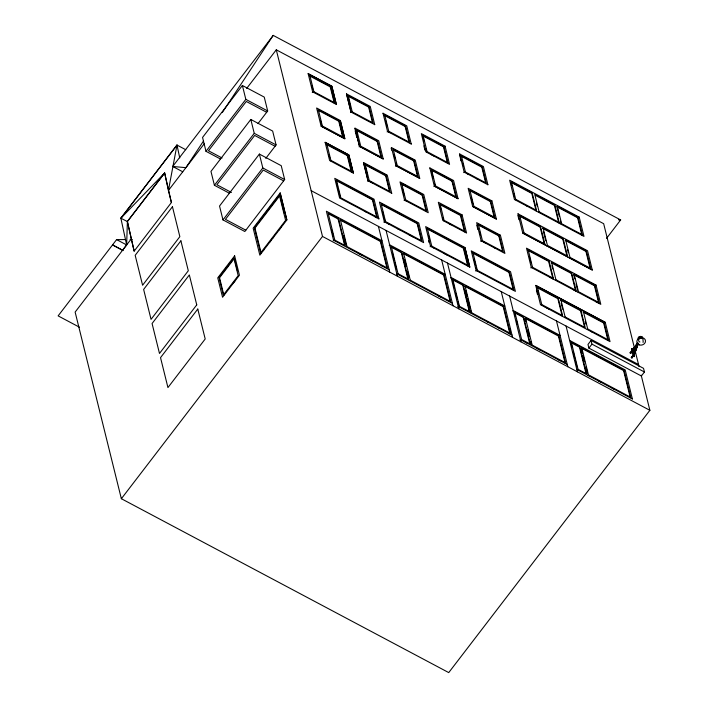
<?xml version="1.0" encoding="UTF-8"?>
<svg xmlns="http://www.w3.org/2000/svg" width="708" height="708" viewBox="0 0 708 708"><rect width="100%" height="100%" fill="white"/><g stroke="black" fill="none" stroke-linecap="round" stroke-linejoin="round"><path stroke-width="1.06" d="M643.227 341.592L643.05 342.424M185.753 149.715L176.982 145.06L168.416 190.47L171.398 202.532L134.148 251.136L127.378 221.533L164.637 172.956L168.416 190.47L204.285 143.706M630.182 352.911L637.589 342.929L633.474 354.513L634.164 355.133L633.545 354.814L637.704 343.106L630.182 352.911L630.793 353.239L638.342 343.398L634.164 355.133L633.554 354.814L637.731 343.079M632.023 348.54L632.943 350.106L632.023 348.54L633.616 356.328L634.226 356.655L634.094 354.841L637.828 344.079L637.218 343.752M634.173 355.133L638.306 343.469L637.696 343.115M637.828 344.079L633.474 354.513L634.094 354.841M632.943 350.106L637.643 342.858M203.488 141.034L185.912 167.672L172.708 166.46L273.208 35.4L620.659 219.94L606.544 238.348M222.285 112.554L273.208 35.4M179.743 157.875L176.982 145.06L120.873 218.214L126.644 244.933L122.581 250.243L112.545 244.915L123.21 250.579M134.148 251.136L127.387 221.551L120.873 218.214L176.982 145.06M125.493 239.57L116.608 239.605L58.127 315.883L79.455 327.202M258.039 123.537L267.677 110.97L264.243 97.093L242.393 85.491L202.559 137.441L205.993 151.317L220.241 158.884M131.157 239.047L75.137 312.086L121.351 498.706L448.73 672.6L649.873 410.313L641.183 375.187M246.676 88.42L276.288 49.817L603.667 223.693L639.067 366.673M205.993 151.317L245.835 99.368L242.393 85.491M265.783 158.371L276.085 144.936L272.651 131.06L250.809 119.457L210.966 171.407L214.409 185.284L229.604 193.355M214.409 185.284L254.243 133.334L250.809 119.457M259.385 154.078L219.542 206.028L222.976 219.905L244.826 231.507L284.66 179.558L281.226 165.681L259.385 154.078L262.818 167.955L284.66 179.558M312.263 92.332L312.644 91.836L308.139 73.632L331.866 86.234L336.38 104.439L312.626 91.872M313.494 92.182L313.874 91.686L309.83 75.34L330.636 86.385L334.689 102.74L334.309 103.235L330.255 86.889L309.449 75.836M222.976 219.905L262.818 167.955M330.255 86.889L330.636 86.385M322.37 126.015L343.176 137.069L339.132 120.714L318.326 109.66L322.37 126.015L321.99 126.511L320.476 120.378M348.203 95.536L352.248 111.882L373.054 122.935L369.01 106.589L348.203 95.536L347.823 96.031L368.629 107.085L372.426 122.413M280.173 192.939L253.154 228.18L259.845 255.172L286.864 219.94L280.173 192.939L286.855 219.949M254.402 227.781L279.386 195.204L279.934 195.496L254.951 228.073L261.172 253.216L260.632 252.924L254.402 227.781L254.951 228.073M196.744 304.874L159.486 353.46L152.078 323.521L189.337 274.943L196.744 304.874M226.746 267.146L228.038 265.456M219.002 277.465L219.551 277.757L223.896 295.298L223.347 295.006L219.002 277.465L233.852 258.101L234.401 258.393L237.463 270.775M342.548 136.538L338.751 121.21L339.132 120.714M219.551 277.757L234.401 258.393M350.637 112.537L351.018 112.041L346.513 93.837M351.867 112.386L352.248 111.882M223.347 295.006L238.198 275.642L233.852 258.101M232.932 283.51L235.516 280.138M368.629 107.085L369.01 106.589M330.486 160.849L330.875 160.353L326.822 144.007L347.628 155.052L351.681 171.407L351.301 171.902L347.247 155.548L326.441 144.503M260.632 252.924L285.607 220.347L279.386 195.204M263.146 250.641L264.465 248.924M269.721 242.065L271.04 240.357M272.35 238.64L273.669 236.923M278.925 230.065L280.899 227.498M356.699 129.865L356.319 130.361L377.125 141.414L381.169 157.76L381.55 157.264L377.506 140.919L356.699 129.865L360.744 146.211L381.55 157.264M347.247 155.548L347.628 155.052M359.133 146.857L359.514 146.361L355.009 128.157L378.736 140.759L383.223 158.99L359.496 146.388L354.982 128.183M384.709 114.926L384.329 115.422L405.135 126.475L409.18 142.821L409.56 142.326L405.516 125.98L384.709 114.926L388.754 131.272L409.56 142.326M337.619 186.815L336.061 180.522L336.442 180.027L372.806 199.346L377.222 217.161L376.842 217.657L374.921 216.648M377.125 141.414L377.506 140.919M387.143 131.927L387.524 131.423L383.019 113.227M388.754 131.272L388.373 131.768L390.267 132.777M365.195 164.203L369.24 180.549L390.055 191.602L386.002 175.257L365.195 164.203L364.815 164.698L385.621 175.752L389.418 191.08M405.135 126.475L405.516 125.98M121.36 498.724L322.503 236.437L276.288 49.817M344.557 245.074L338.088 218.949L338.468 218.453L328.07 212.931L334.796 240.101L345.194 245.623L338.468 218.453M367.629 181.204L368.01 180.699L363.505 162.495L387.232 175.106L391.728 193.328M369.24 180.549L368.859 181.044L372.647 183.053M333.185 240.747L333.565 240.251L326.379 211.214L381.966 240.738L381.577 241.242M334.415 240.596L334.796 240.101M385.621 175.752L386.002 175.257M395.639 166.247L396.02 165.752L419.747 178.354L415.242 160.15L391.489 147.574L396.002 165.778L419.729 178.381M396.869 166.097L397.25 165.601L393.206 149.255L414.012 160.3L418.056 176.655L397.25 165.601M376.842 217.657L372.426 199.842L372.806 199.346M417.676 177.15L413.631 160.804L414.012 160.3M401.702 183.593L405.746 199.939L426.552 210.993L422.508 194.647L401.702 183.593L401.321 184.089L422.127 195.143L425.924 210.471M383.957 222.25L384.338 221.754L379.47 202.081L418.755 222.949L423.623 242.632L384.329 221.763M385.568 221.595L421.941 240.915L417.525 223.1L381.161 203.78L385.568 221.595L385.187 222.1L384.152 217.905M443.465 146.83L443.845 146.335L423.039 135.281L427.083 151.636L447.89 162.69L447.509 163.185L443.465 146.83L422.658 135.786M404.135 200.585L404.516 200.09L400.011 181.885L423.738 194.488L428.234 212.719L404.498 200.116M405.746 199.939L405.365 200.435L407.259 201.444M386.816 267.527L380.346 241.401L380.727 240.897L340.291 219.427L347.026 246.596L387.462 268.066L380.727 240.897M422.127 195.143L422.508 194.647M433.969 186.611L434.349 186.116L458.076 198.718M389.241 245.313L389.621 244.818L445.208 274.332M487.892 184.779L483.405 166.539L459.651 153.972L460.89 160.858M435.579 185.956L456.386 197.01L452.341 180.664L431.535 169.61L435.579 185.956L435.199 186.461L434.438 183.39M421.561 241.41L417.145 223.595L417.525 223.1M456.005 197.505L451.961 181.159L452.341 180.664M408.065 279.713L401.33 252.544L401.719 252.048L391.312 246.517L398.038 273.686L408.445 279.218L401.719 252.048M463.802 172.637L464.183 172.141L459.678 153.937M465.032 172.487L465.413 171.991L461.368 155.645L482.175 166.699L486.228 183.045L465.413 171.991M403.542 253.013L410.268 280.182L450.704 301.661L443.978 274.492L403.542 253.013L403.162 253.508L443.597 274.987L450.067 301.112M396.427 274.341L396.807 273.846L452.403 303.36M397.657 274.191L398.038 273.686M485.591 182.522L481.794 167.194L482.175 166.699M430.137 246.773L430.517 246.278L425.65 226.604L464.935 247.473L469.802 267.146L430.508 246.287M431.367 246.623L431.747 246.127L427.34 228.312L463.705 247.623L468.121 265.447L467.731 265.942L463.324 248.119L426.959 228.808M409.888 280.687L410.268 280.182M460.457 215.498L460.837 215.002L440.031 203.948L444.075 220.303L464.89 231.348L464.51 231.843L460.457 215.498L439.65 204.444M490.29 201.514L490.671 201.019L469.864 189.974L473.909 206.32L494.715 217.374L494.334 217.869L490.29 201.514L469.484 190.47M510.99 182.381L511.371 181.885L532.186 192.948L536.505 210.382L536.124 210.878L531.805 193.443L510.99 182.381L511.751 185.461M463.324 248.119L463.705 247.623M443.597 274.987L443.978 274.492M450.66 277.934L451.04 277.439L504.804 305.989M480.794 241.304L481.175 240.809M472.944 252.535L472.563 253.03L508.928 272.341L513.344 290.165L513.725 289.669L509.309 271.845L472.944 252.535L477.351 270.35L513.725 289.669M482.024 241.154L482.413 240.658L478.36 224.312L499.167 235.357L503.22 251.712L482.413 240.658M515.3 199.815L515.681 199.32L511.371 181.885M502.583 251.181L498.786 235.861L499.167 235.357M531.805 193.443L532.186 192.948M469.501 312.343L462.775 285.174L463.156 284.678L452.731 279.138L459.457 306.316L469.882 311.847L463.156 284.678M475.741 270.996L476.121 270.5L471.254 250.827L510.539 271.695L515.406 291.377L476.112 270.509M477.351 270.35L476.971 270.845L476.192 267.704M519.69 215.506L519.309 216.002L540.133 227.064L544.452 244.499L544.833 244.003L540.514 226.569L519.69 215.506L524.009 232.941L544.833 244.003M457.846 306.962L458.226 306.467L511.99 335.008M459.076 306.812L459.457 306.316M538.691 212.241L539.071 211.745L534.752 194.311L554.824 204.966L559.143 222.401L558.762 222.896L554.444 205.462L535.328 195.311M523.628 233.445L524.009 232.941M507.99 332.787L509.919 333.813L510.3 333.318L503.574 306.148L464.979 285.651L471.714 312.821L471.333 313.317L470.555 310.184M554.444 205.462L554.824 204.966M540.133 227.064L540.514 226.569M559.223 216.02L556.939 206.789L557.32 206.293L577.976 217.259L582.295 234.702L561.63 223.728L557.32 206.293M508.928 272.341L509.309 271.845M543.08 227.932L547.399 245.366L567.471 256.031L563.152 238.596L543.08 227.932L542.7 228.427L562.771 239.092L566.834 255.499M528.195 249.844L527.814 250.34L548.638 261.402L552.957 278.837L553.337 278.341L549.019 260.898L528.195 249.844L532.513 267.279L553.337 278.341M561.63 223.728L561.249 224.224L560.488 221.144M547.019 245.862L547.399 245.366M530.903 267.925L531.283 267.429M532.133 267.774L532.513 267.279M509.919 333.813L503.193 306.644L503.574 306.148M581.914 235.198L577.595 217.763L577.976 217.259M562.771 239.092L563.152 238.596M548.638 261.402L549.019 260.898M565.639 239.915L565.258 240.41L585.923 251.384L590.242 268.819L590.622 268.323L586.304 250.889L565.639 239.915L569.958 257.349L590.622 268.323M512.796 310.998L513.176 310.502L560.055 335.388M551.585 262.27L551.205 262.765L571.276 273.421L575.595 290.855L575.976 290.36L571.657 272.925L551.585 262.27L555.904 279.704L575.976 290.36M514.486 312.706L514.866 312.21L523.601 316.848L530.354 344.106L529.973 344.601L523.221 317.343L514.486 312.706L515.265 315.848M537.425 287.103L537.045 287.598L557.869 298.661L562.187 316.095L562.568 315.6L558.249 298.165L537.425 287.103L541.744 304.537L562.568 315.6M523.221 317.343L523.601 316.848M569.577 257.845L569.958 257.349M525.823 321.459L525.425 317.812L558.816 335.548L565.568 362.815L532.177 345.079L525.425 317.812M555.523 280.2L555.904 279.704M541.363 305.033L541.744 304.537M585.923 251.384L586.304 250.889M520.008 340.114L520.389 339.619L567.267 364.505M571.276 273.421L571.657 272.925M574.781 278.846L573.763 274.748L574.144 274.244L594.808 285.218L599.127 302.652L578.463 291.687L574.144 274.244M557.869 298.661L558.249 298.165M560.816 299.528L565.134 316.963L585.197 327.618L580.887 310.184L560.816 299.528L560.435 300.024L580.507 310.679L584.569 327.096M578.082 292.183L578.463 291.687M564.745 317.458L565.134 316.963M598.738 303.157L594.428 285.722L594.808 285.218M565.188 363.31L558.435 336.052L558.816 335.548M580.507 310.679L580.887 310.184M583.374 311.511L582.994 312.007L603.65 322.981L607.968 340.415L608.349 339.92L604.03 322.485L583.374 311.511L587.693 328.946L608.349 339.92M571.958 346.796L570.922 342.619L571.303 342.123L579.879 346.681L586.613 373.851L578.029 369.293L571.303 342.123M587.313 329.441L587.693 328.946M585.967 373.302L579.498 347.177L579.879 346.681M603.65 322.981L604.03 322.485M591.056 340.459L587.994 344.451L588.906 348.124L641.377 375.992L644.439 372.001L643.528 368.337L591.056 340.459L591.959 344.132L644.439 372.001M588.906 348.124L591.959 344.132M577.648 369.788L578.029 369.293M581.33 348.141L623.589 370.594L630.315 397.763L630.695 397.259L623.969 370.089L581.71 347.646L588.437 374.815L588.056 375.311L589.976 376.337M633.616 356.328L632.377 350.053L632.987 350.38L633.872 353.947M623.589 370.594L623.969 370.089M633.492 353.673L632.633 348.858M630.793 353.239L632.032 351.283M636.226 345.823L632.687 350.433L632.076 350.106M633.855 355.142L631.961 357.947L631.35 357.62L633.244 354.823M631.35 357.62L633.306 355.071L633.917 355.398M631.961 357.947L633.2 355.991M120.873 218.214L164.637 172.956M130.13 239.552L132.325 239.543M618.465 219.79L620.659 219.94L618.518 219.392M382.993 113.253L406.746 125.829L411.233 144.06M308.113 73.667L331.84 86.27L336.353 104.474M556.939 206.789L577.595 217.763M460.988 156.141L481.794 167.194M313.874 91.686L334.689 102.74M430.491 154.14L434.269 156.149M466.926 173.495L468.82 174.495M476.387 178.513L478.281 179.522M515.681 199.32L536.505 210.382M539.071 211.745L559.143 222.401M374.744 124.643L350.991 112.068L346.486 93.863L370.24 106.439L374.727 124.67M387.497 131.458L411.251 144.034M464.165 172.177L487.918 184.744M525.717 205.347L527.61 206.355M517.99 213.825L587.534 250.738L592.295 270.04L522.769 233.109L518.008 213.807M429.818 167.938L453.571 180.513L458.058 198.744L434.331 186.142L429.844 167.911M340.362 120.564L316.618 107.988L321.122 126.192L344.849 138.795L340.344 120.59L344.867 138.768L321.14 126.166M393.763 150.255L413.631 160.804M431.154 170.106L451.961 181.159M317.945 110.165L338.751 121.21M359.514 146.361L383.24 158.964M472.679 206.471L496.405 219.073M522.778 233.1L592.313 270.022M245.835 99.368L267.677 110.97M535.779 253.765L537.717 254.791M325.114 142.317L348.84 154.919L353.354 173.124L329.627 160.521L325.131 142.299L348.858 154.902L353.372 173.106M403.427 184.399L405.321 185.407M573.763 274.748L594.428 285.722M266.659 112.289L246.278 101.465L208.471 150.769L222.055 157.981M477.98 224.808L498.786 235.861M330.875 160.353L351.681 171.407M449.376 223.808L451.262 224.817M483.918 242.163L485.812 243.163M493.379 247.181L495.273 248.189M550.116 277.324L552.957 278.837M572.728 289.333L575.595 290.855M595.924 301.661L597.8 302.652M391.745 193.311L368.001 180.726L363.487 162.521M254.243 133.334L276.085 144.936M275.076 146.264L254.685 135.432L216.878 184.735L231.445 192.47M535.735 285.404L605.26 322.335L610.03 341.637L540.496 304.706L535.735 285.404L605.251 322.344M336.061 180.522L372.426 199.842M381.736 204.789L417.145 223.595M631.766 348.867L632.377 349.186M632.138 350.363L632.748 350.681M377.222 217.161L340.849 197.851L336.442 180.027M431.747 246.127L468.121 265.447M364.399 211.055L366.31 212.073M387.099 223.108L389.019 224.126M397.631 228.702L399.542 229.719M409.118 234.808L412.941 236.835M432.322 247.127L434.243 248.145M443.81 253.234L447.642 255.261M545.142 307.051L548.93 309.06M591.065 331.433L592.941 332.433M378.913 218.869L339.61 198.01L334.751 178.328L374.036 199.196L378.904 218.878M630.12 352.655L630.731 352.982M633.855 356.018L634.465 356.345M631.288 357.372L631.899 357.69M311.175 190.664L638.545 364.549M283.642 180.876L263.261 170.053L225.454 219.356L245.835 230.18M569.613 340.415L625.208 369.93L632.386 398.967M433.119 268.624L435.075 269.659M328.627 213.931L338.088 218.949M339.911 219.923L380.346 241.401M390.931 247.012L401.33 252.544M452.35 279.642L462.775 285.174M464.598 286.147L503.193 306.644M570.922 342.619L579.498 347.177M525.044 318.308L558.435 336.052M471.714 312.821L510.3 333.318M588.437 374.815L630.695 397.259M530.354 344.106L521.619 339.468L514.866 312.21M358.195 253.225L362.045 255.269M370.709 259.871L372.638 260.898M381.302 265.5L383.232 266.518M438.774 296.024L440.695 297.041M486.768 321.512L488.697 322.538M497.379 327.149L499.308 328.176M598.623 380.922L600.543 381.948M612.066 388.064L613.986 389.09M333.565 240.251L389.152 269.766M525.115 342.026L527.062 343.061M536.567 348.106L540.381 350.133M558.506 359.761L560.417 360.779M576.799 369.443L632.394 398.958M322.503 236.437L649.873 410.313M172.708 166.46L182.752 171.787M116.608 239.605L126.652 244.941L127.378 221.533L164.645 172.964L171.407 202.55M638.244 339.035C637.386 336.335 642.413 335.256 642.678 338.114M567.55 249.641L568.312 252.721M576.047 283.979L577.578 290.13M585.277 321.237L586.038 324.317M581.587 349.186L582.622 353.372M583.135 355.46L584.693 361.726M585.985 366.956L587.534 373.222M536.407 203.01L537.168 206.081M543.461 231.507L545.753 240.738M551.966 265.836L552.727 268.916M561.196 303.104L562.718 309.254M573.25 352.026L574.808 358.292M575.321 360.381L576.878 366.656M566.064 326.052L577.401 371.815M556.479 320.954L567.816 366.726M513.778 193.665L514.539 196.736M529.336 256.491L530.867 262.65M537.806 290.678L538.567 293.758M517.884 215.374L518.946 219.657M536.416 290.183L537.478 294.475M527.903 329.848L529.46 336.141M530.752 341.38L531.797 345.575M490.671 201.019L494.715 217.374M516.566 321.096L517.344 324.237M509.548 295.811L520.938 341.831M501.246 291.625L512.583 337.389M510.07 329.291L510.583 331.371M462.758 163.291L463.519 166.362M471.254 197.621L472.767 203.754M479.75 231.959L480.511 235.021M476.82 225.241L477.882 229.525M474.121 259.314L475.679 265.606M443.845 146.335L447.89 162.69M460.837 215.002L464.89 231.348M464.926 247.481L469.802 267.155M465.634 290.324L467.191 296.599M467.705 298.688L470.032 308.095M422.906 136.803L423.924 140.892M425.942 149.061L426.703 152.132M431.402 171.132L433.172 178.283M439.898 205.47L440.916 209.559M442.942 217.728L443.695 220.799M423.88 145.857L424.942 150.14M452.872 281.731L454.421 287.997M455.713 293.227L457.271 299.493M457.784 301.581L458.819 305.767M447.491 263.066L458.819 308.838M441.659 259.969L452.987 305.741M428.774 236.145L429.552 239.286M428.597 240.561L429.11 242.632M385.594 120.528L387.108 126.661M394.091 154.857L394.843 157.919M396.108 163.035L396.613 165.079M402.587 189.195L404.1 195.328M391.135 148.043L391.666 150.184M404.711 259.783L406.268 266.049M407.56 271.279L409.109 277.545M382.594 211.612L383.63 215.807M392.48 253.287L394.294 260.606M394.816 262.695L396.365 268.96M386.072 230.445L397.4 276.217M348.071 97.058L350.354 106.253M356.566 131.378L357.328 134.449M365.062 165.725L367.346 174.92M355.159 130.794L356.744 137.219M378.408 226.374L389.745 272.146M338.132 188.912L340.468 198.346M311.98 86.049L312.741 89.12M328.972 154.716L329.733 157.787M343.796 235.596L346.124 245.003M331.822 230.144L333.38 236.419M280.448 197.594L284.342 213.303M642.678 338.061C642.298 335.22 637.315 336.415 638.271 339.123M639.882 342.008A2.283 1.938 -13.9 0 1 638.837 339.468A2.283 1.938 -13.9 0 1 641.873 338.371A2.283 1.938 -13.9 0 1 642.917 340.911M172.442 206.718L135.184 255.314L142.591 285.244L179.85 236.649L172.442 206.718M180.894 240.826L143.636 289.422L151.043 319.352L188.301 270.757L180.894 240.826M234.64 255.836L217.754 277.863L222.56 297.254L239.446 275.226L234.64 255.836M197.789 309.051L160.53 357.637L167.938 387.568L205.196 338.982L197.789 309.051M579.206 217.108L509.663 180.195L514.442 199.488L583.985 236.401L579.206 217.108M445.075 146.184L421.322 133.617L425.827 151.822L449.58 164.389L445.075 146.184M491.901 200.868L468.156 188.293L472.661 206.497L496.388 219.099L491.901 200.868M596.039 285.067L526.495 248.154L531.274 267.447L600.809 304.36L596.039 285.067M462.067 214.851L438.323 202.267L442.836 220.471L466.581 233.056L462.067 214.851M500.397 235.206L476.652 222.631L481.166 240.826L504.91 253.411L500.397 235.206M639.244 344.885A4.398 3.717 -13.9 0 0 645.519 340.84A4.398 3.717 -13.9 0 0 638.74 338.442A4.398 3.717 -13.9 0 0 639.244 344.885"/></g></svg>
